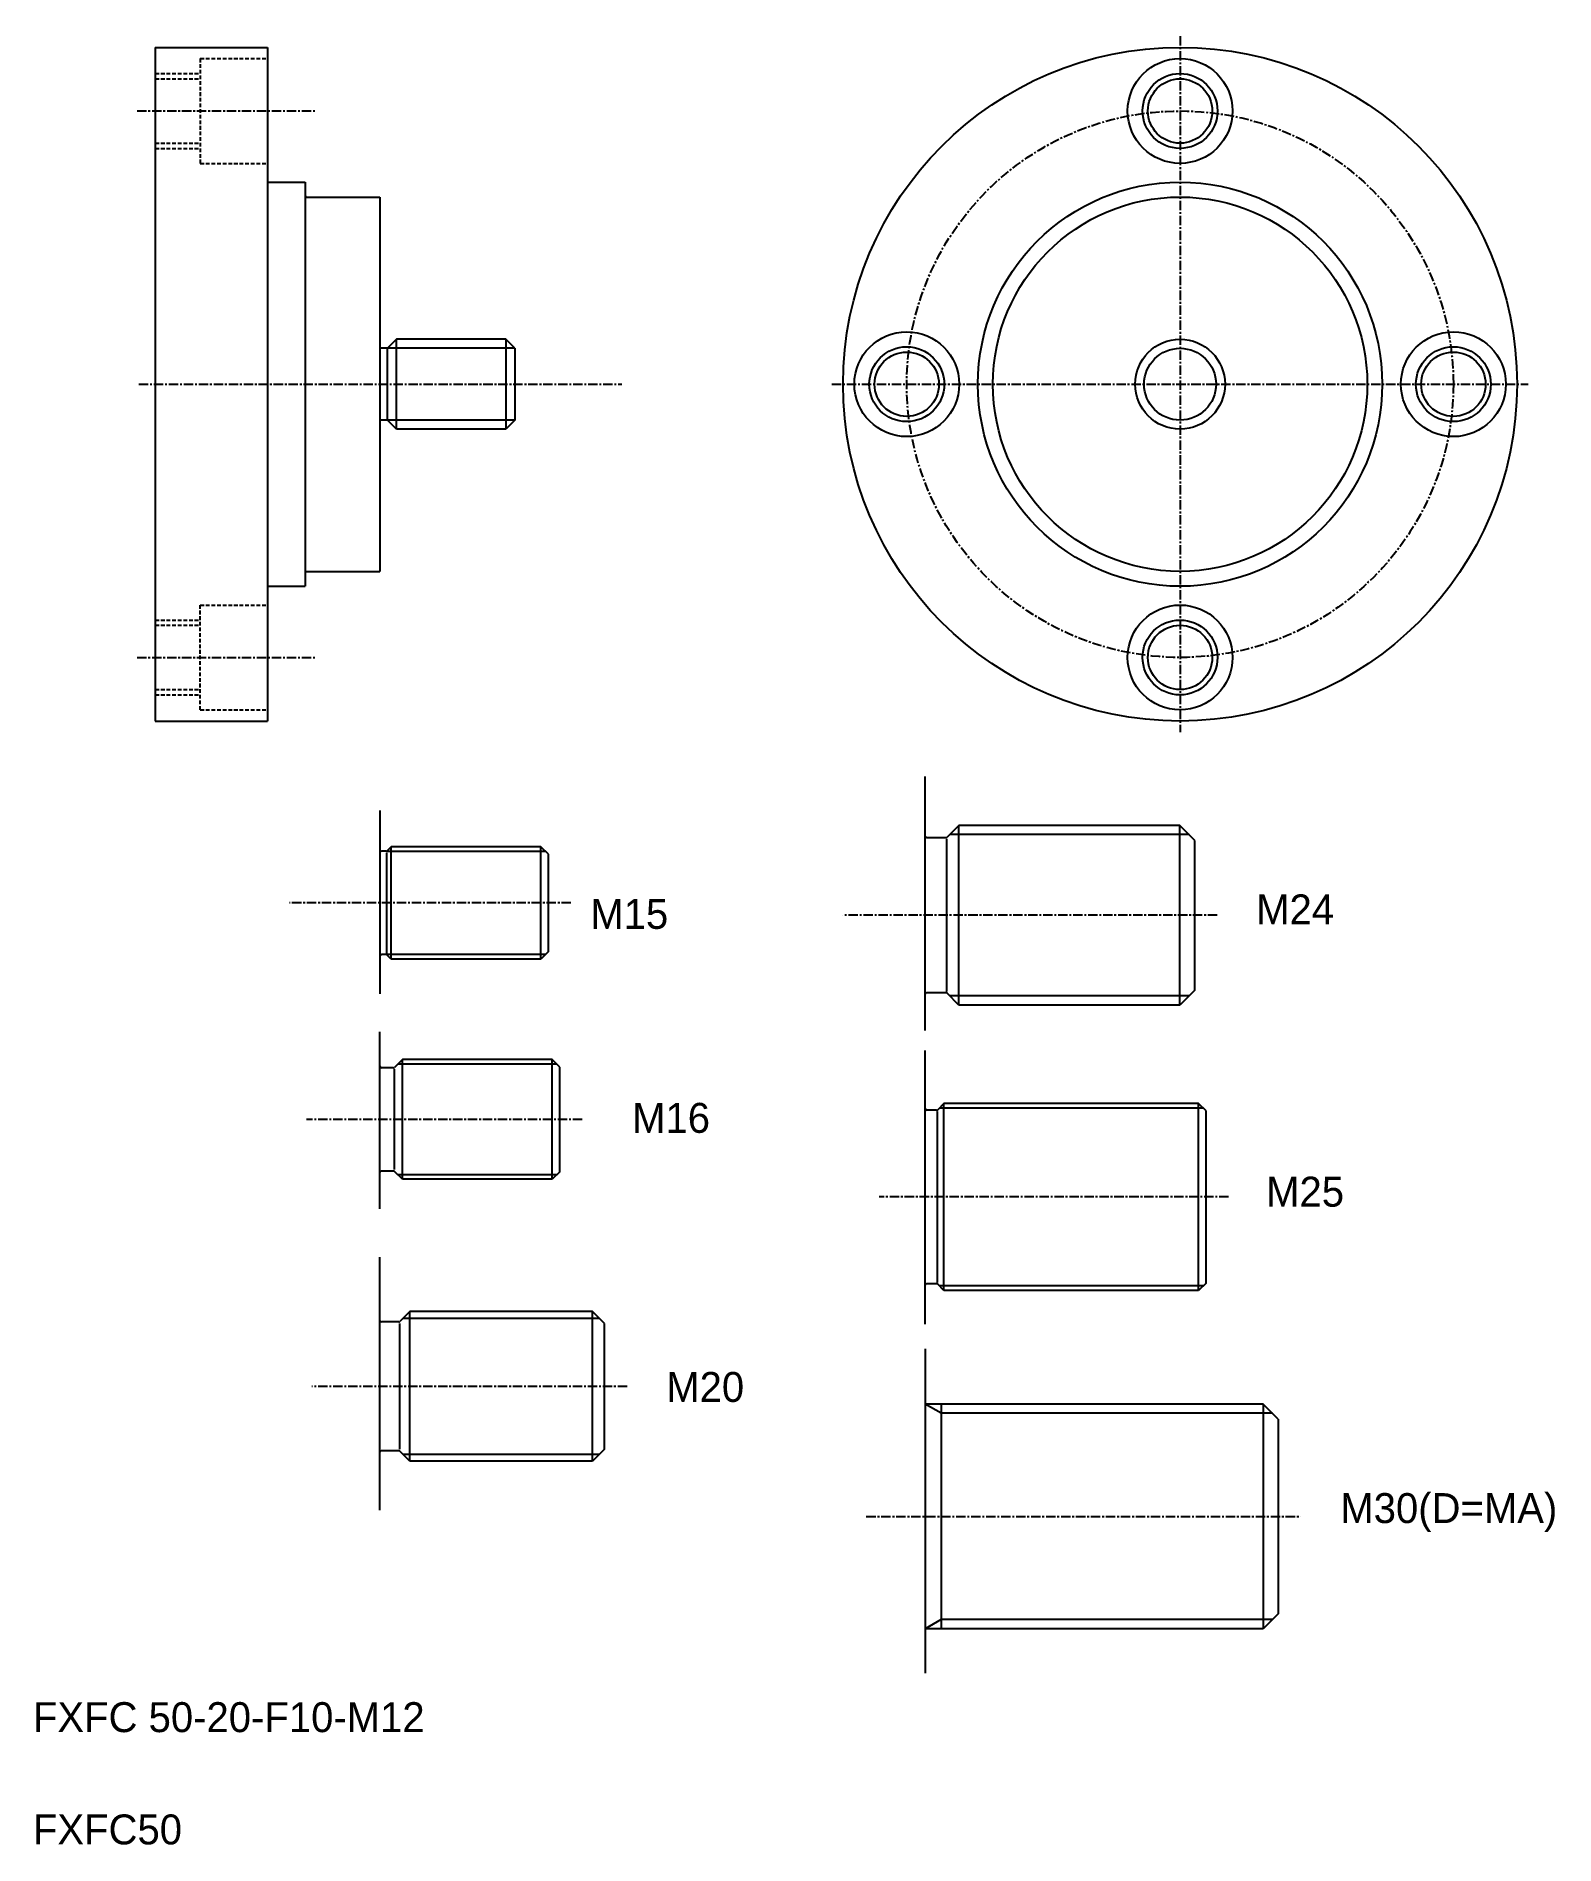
# Model space of a CAD drawing. Extents: x 10 to 213, y 10 to 252.
import ezdxf

# ---------------------------------------------------------------- set-up
doc = ezdxf.new("R2010")
doc.units = 0
doc.linetypes.add('CENTER', pattern=[2, 1.25, -0.25, 0.25, -0.25])
doc.linetypes.add('DASHED', pattern=[0.75, 0.5, -0.25])
doc.layers.get('0').update_dxf_attribs({"linetype": 'CONTINUOUS'})
doc.layers.add('CENTER', color=1, linetype='CENTER')

msp = doc.modelspace()

# ---------------------------------------------------------------- linework, layer by layer
at = {"color": 7, "linetype": 'CONTINUOUS'}
for p, q in [((26.35, 250.07), (41.35, 250.07)), ((26.35, 250.07), (26.35, 160.07)), ((41.35, 250.07), (41.35, 160.07)), ((41.35, 232.07), (46.35, 232.07)), ((46.35, 232.07), (46.35, 178.07)), ((41.35, 230.57), (41.35, 230.57)), ((46.55, 230.07), (56.35, 230.07)), ((56.35, 230.07), (56.35, 180.07)), ((58.55, 211.07), (57.35, 209.87)), ((58.55, 199.07), (58.55, 211.07)), ((73.15, 211.07), (58.55, 211.07)), ((73.15, 211.07), (73.15, 199.07)), ((74.35, 209.87), (73.15, 211.07)), ((57.35, 209.87), (56.35, 209.87)), ((57.35, 200.27), (57.35, 209.87)), ((74.35, 209.87), (74.35, 200.27)), ((41.35, 205.07), (41.35, 205.07)), ((41.35, 205.07), (41.35, 205.07)), ((57.35, 200.27), (56.35, 200.27)), ((58.55, 199.07), (57.35, 200.27)), ((73.15, 199.07), (58.55, 199.07)), ((74.35, 200.27), (73.15, 199.07)), ((41.35, 179.57), (41.35, 179.57)), ((46.55, 180.07), (56.35, 180.07)), ((41.35, 178.07), (46.35, 178.07)), ((26.35, 160.07), (41.35, 160.07)), ((129.17, 118.74), (129.17, 152.65)), ((56.35, 148.11), (56.35, 123.61)), ((133.67, 146.13), (132.08, 144.54)), ((133.67, 122.13), (133.67, 146.13)), ((163.17, 146.13), (133.67, 146.13)), ((163.17, 122.13), (163.17, 146.13)), ((165.17, 144.13), (163.17, 146.13)), ((57.17, 142.67), (56.55, 142.67)), ((57.85, 143.27), (57.31, 142.73)), ((57.85, 128.27), (57.85, 143.27)), ((77.85, 143.27), (57.85, 143.27)), ((77.85, 128.27), (77.85, 143.27)), ((78.85, 142.27), (77.85, 143.27)), ((131.94, 144.48), (129.37, 144.48)), ((132.02, 144.29), (132.02, 123.96)), ((165.17, 124.13), (165.17, 144.13)), ((57.24, 142.48), (57.24, 129.05)), ((78.85, 129.27), (78.85, 142.27)), ((57.17, 128.87), (56.55, 128.87)), ((57.85, 128.27), (57.31, 128.81)), ((77.85, 128.27), (57.85, 128.27)), ((78.85, 129.27), (77.85, 128.27)), ((131.94, 123.78), (129.37, 123.78)), ((133.67, 122.13), (132.08, 123.72)), ((165.17, 124.13), (163.17, 122.13)), ((163.17, 122.13), (133.67, 122.13)), ((56.35, 94.92), (56.35, 118.54)), ((129.17, 79.48), (129.17, 116.04)), ((58.17, 113.75), (56.55, 113.75)), ((58.24, 113.57), (58.24, 100.14)), ((59.35, 114.85), (58.31, 113.81)), ((79.35, 114.85), (59.35, 114.85)), ((59.35, 98.85), (59.35, 114.85)), ((79.35, 98.85), (79.35, 114.85)), ((80.35, 113.85), (79.35, 114.85)), ((80.35, 99.85), (80.35, 113.85)), ((131.67, 108.99), (130.83, 108.14)), ((131.67, 83.99), (131.67, 108.99)), ((165.67, 108.99), (131.67, 108.99)), ((165.67, 83.99), (165.67, 108.99)), ((166.67, 107.99), (165.67, 108.99)), ((130.69, 108.09), (129.37, 108.09)), ((130.77, 107.9), (130.77, 85.07)), ((166.67, 84.99), (166.67, 107.99)), ((58.17, 99.95), (56.55, 99.95)), ((59.35, 98.85), (58.31, 99.89)), ((80.35, 99.85), (79.35, 98.85)), ((79.35, 98.85), (59.35, 98.85)), ((56.35, 54.66), (56.35, 88.45)), ((130.69, 84.89), (129.37, 84.89)), ((131.67, 83.99), (130.83, 84.83)), ((166.67, 84.99), (165.67, 83.99)), ((165.67, 83.99), (131.67, 83.99)), ((58.87, 79.79), (56.55, 79.79)), ((60.35, 81.19), (59.01, 79.85)), ((84.75, 81.19), (60.35, 81.19)), ((60.35, 61.19), (60.35, 81.19)), ((84.75, 61.19), (84.75, 81.19)), ((86.35, 79.59), (84.75, 81.19)), ((58.94, 79.61), (58.94, 62.78)), ((86.35, 62.79), (86.35, 79.59)), ((129.17, 76.22), (129.17, 32.88)), ((174.3, 68.82), (129.17, 68.82)), ((131.3, 68.82), (131.3, 38.82)), ((174.3, 68.82), (174.3, 38.82)), ((176.3, 66.82), (174.3, 68.82)), ((176.3, 66.82), (176.3, 40.82)), ((58.87, 62.59), (56.55, 62.59)), ((60.35, 61.19), (59.01, 62.53)), ((84.75, 61.19), (60.35, 61.19)), ((86.35, 62.79), (84.75, 61.19)), ((174.3, 38.82), (129.17, 38.82)), ((176.3, 40.82), (174.3, 38.82))]:
    msp.add_line(p, q, dxfattribs=at)
at = {"color": 3, "linetype": 'DASHED'}
for p, q in [((26.35, 246.57), (32.35, 246.57)), ((32.35, 248.57), (32.35, 234.57)), ((32.35, 248.57), (41.35, 248.57)), ((26.35, 245.87), (32.35, 245.87)), ((26.35, 237.27), (32.35, 237.27)), ((26.35, 236.57), (32.35, 236.57)), ((32.35, 234.57), (41.35, 234.57)), ((32.35, 161.57), (32.35, 175.57)), ((32.35, 175.57), (41.35, 175.57)), ((26.35, 173.57), (32.35, 173.57)), ((26.35, 172.87), (32.35, 172.87)), ((26.35, 164.27), (32.35, 164.27)), ((26.35, 163.57), (32.35, 163.57)), ((32.35, 161.57), (41.35, 161.57))]:
    msp.add_line(p, q, dxfattribs=at)
at = {"color": 3, "linetype": 'CONTINUOUS'}
for p, q in [((74.35, 209.87), (57.35, 209.87)), ((74.35, 200.27), (57.35, 200.27)), ((78.46, 142.65), (57.23, 142.65)), ((164.4, 144.9), (132.45, 144.9)), ((78.46, 128.88), (57.23, 128.88)), ((164.4, 123.36), (132.45, 123.36)), ((79.96, 114.24), (58.73, 114.24)), ((166.29, 108.37), (131.06, 108.37)), ((79.96, 99.46), (58.73, 99.46)), ((166.29, 84.6), (131.06, 84.6)), ((85.67, 80.27), (59.43, 80.27)), ((131.3, 67.59), (129.17, 68.82)), ((175.53, 67.59), (131.3, 67.59)), ((85.67, 62.11), (59.43, 62.11)), ((131.3, 40.04), (129.17, 38.82)), ((175.53, 40.04), (131.3, 40.04))]:
    msp.add_line(p, q, dxfattribs=at)
at = {"color": 7, "linetype": 'CONTINUOUS'}
for centre, radius in [((163.2, 205.07), 45), ((163.2, 241.57), 7), ((163.2, 241.57), 4.3), ((163.2, 205.07), 27), ((163.2, 205.07), 25), ((126.7, 205.07), 7), ((163.2, 205.07), 6), ((199.7, 205.07), 7), ((126.7, 205.07), 4.3), ((199.7, 205.07), 4.3), ((163.2, 168.57), 7), ((163.2, 168.57), 4.3)]:
    msp.add_circle(centre, radius, dxfattribs=at)
at = {"color": 3, "linetype": 'CONTINUOUS'}
for centre, radius in [((163.2, 241.57), 5), ((126.7, 205.07), 5), ((163.2, 205.07), 4.8), ((199.7, 205.07), 5), ((163.2, 168.57), 5)]:
    msp.add_circle(centre, radius, dxfattribs=at)
at = {"color": 7, "linetype": 'CONTINUOUS'}
for centre, start, end in [((46.55, 230.27), 180, 270), ((46.55, 179.87), 90, 180), ((56.55, 142.87), 180, 270), ((57.17, 142.87), 270, 315), ((129.37, 144.68), 180, 270), ((131.94, 144.68), 270, 315), ((56.55, 128.67), 90, 180), ((57.17, 128.67), 45, 90), ((129.37, 123.58), 90, 180), ((131.94, 123.58), 45, 90), ((56.55, 113.95), 180, 270), ((58.17, 113.95), 270, 315), ((129.37, 108.29), 180, 270), ((130.69, 108.29), 270, 315), ((56.55, 99.75), 90, 180), ((58.17, 99.75), 45, 90), ((129.37, 84.69), 90, 180), ((130.69, 84.69), 45, 90), ((56.55, 79.99), 180, 270), ((58.87, 79.99), 270, 315), ((56.55, 62.39), 90, 180), ((58.87, 62.39), 45, 90)]:
    msp.add_arc(centre, 0.2, start, end, dxfattribs=at)
at = {"layer": 'CENTER', "color": 1, "linetype": 'CENTER'}
for p, q in [((163.2, 251.57), (163.2, 158.57)), ((23.91, 241.57), (47.71, 241.57)), ((24.15, 205.07), (88.65, 205.07)), ((116.7, 205.07), (209.7, 205.07)), ((23.91, 168.57), (47.71, 168.57)), ((81.85, 135.77), (44.27, 135.77)), ((168.17, 134.13), (118.15, 134.13)), ((83.35, 106.85), (46.54, 106.85)), ((169.67, 96.49), (123.02, 96.49)), ((89.35, 71.19), (47.23, 71.19)), ((121.3, 53.82), (179.3, 53.82))]:
    msp.add_line(p, q, dxfattribs=at)
msp.add_circle((163.2, 205.07), 36.5, dxfattribs=at)

# ---------------------------------------------------------------- texts
at = {"color": 7, "linetype": 'CONTINUOUS'}
for s, p in [('M15', (84.44, 132.31)), ('M24', (173.36, 132.91)), ('M16', (90.02, 105.06)), ('M25', (174.69, 95.2)), ('M20', (94.58, 69.11)), ('M30(D=MA)', (184.6, 52.93)), ('FXFC 50-20-F10-M12', (10, 25)), ('FXFC50', (10, 10))]:
    msp.add_text(s, height=4, dxfattribs=at).set_placement(p)

doc.saveas('drawing.dxf')
